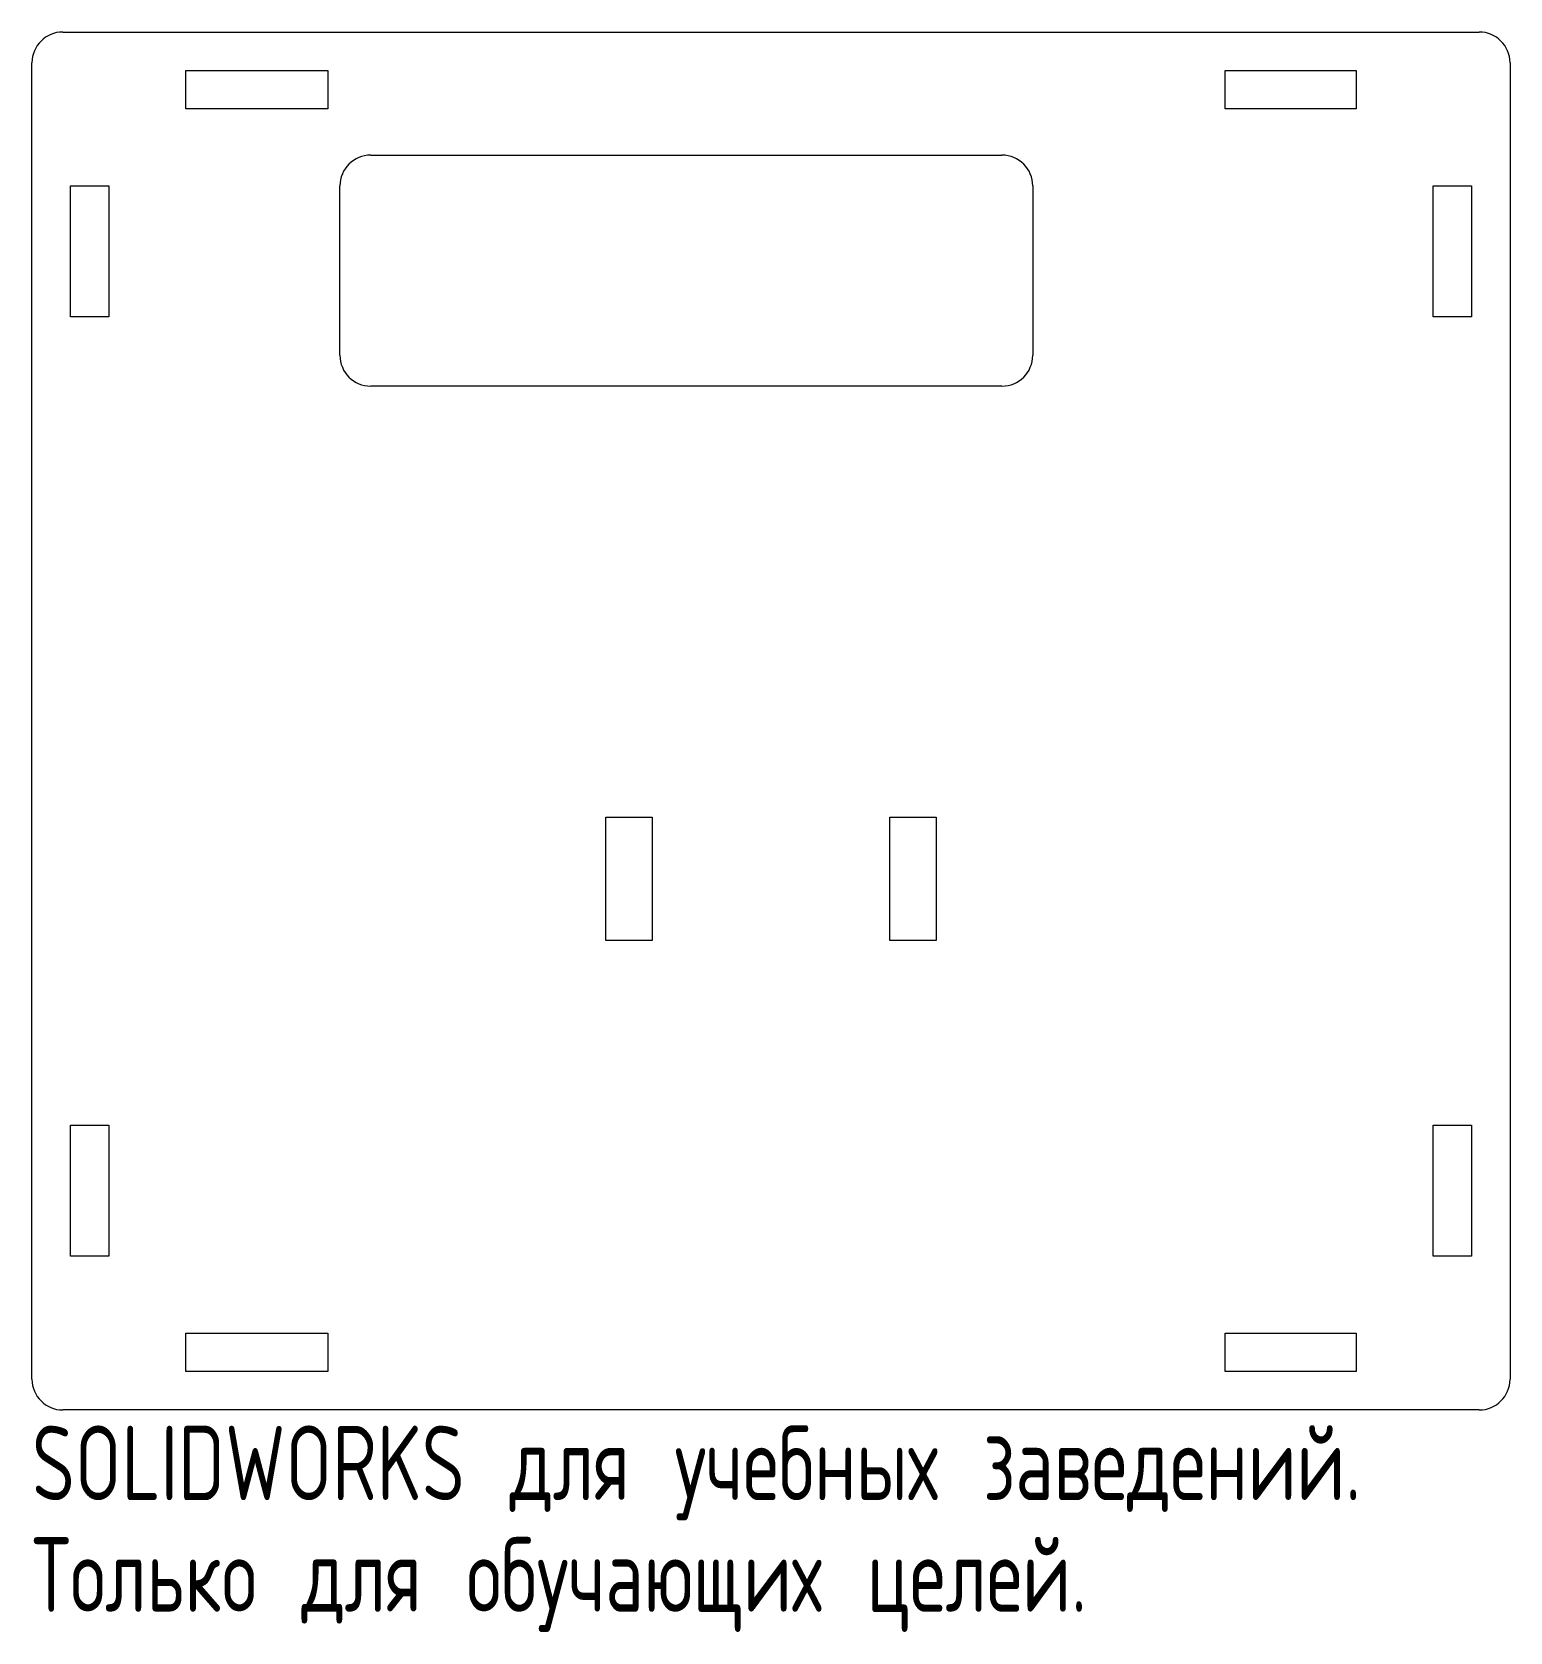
# Model space of a CAD drawing. Header units: millimetres. Extents: x -48 to 48, y -59 to 45.
import ezdxf

# ---------------------------------------------------------------- set-up
doc = ezdxf.new("R2010")
doc.units = ezdxf.units.MM
doc.styles.add('SLDTEXTSTYLE0', font='TXT', dxfattribs={"width": 0.7, "bigfont": 'bigfont'})

msp = doc.modelspace()

# ---------------------------------------------------------------- linework, layer by layer
at = {"color": 7, "linetype": 'Continuous', "lineweight": 15}
for p, q in [((-46, 45), (46, 45)), ((-48, -42.5), (-48, 43)), ((48, 43), (48, -42.5)), ((-38, 40), (-38, 42.5)), ((-38, 42.5), (-28.78, 42.5)), ((-28.78, 42.5), (-28.78, 40)), ((29.5, 42.5), (38, 42.5)), ((29.5, 40), (29.5, 42.5)), ((38, 42.5), (38, 40)), ((-28.78, 40), (-38, 40)), ((38, 40), (29.5, 40)), ((-26, 37), (15, 37)), ((-45.5, 26.5), (-45.5, 35)), ((-45.5, 35), (-43, 35)), ((-43, 35), (-43, 26.5)), ((-28, 24), (-28, 35)), ((17, 35), (17, 24)), ((43, 35), (45.5, 35)), ((43, 26.5), (43, 35)), ((45.5, 35), (45.5, 26.5)), ((-43, 26.5), (-45.5, 26.5)), ((45.5, 26.5), (43, 26.5)), ((15, 22), (-26, 22)), ((-10.72, -6), (-7.72, -6)), ((-10.72, -14), (-10.72, -6)), ((-7.72, -6), (-7.72, -14)), ((7.72, -6), (10.72, -6)), ((7.72, -14), (7.72, -6)), ((10.72, -6), (10.72, -14)), ((-7.72, -14), (-10.72, -14)), ((10.72, -14), (7.72, -14)), ((-45.5, -26), (-43, -26)), ((-45.5, -34.5), (-45.5, -26)), ((-43, -26), (-43, -34.5)), ((43, -26), (45.5, -26)), ((43, -34.5), (43, -26)), ((45.5, -26), (45.5, -34.5)), ((-43, -34.5), (-45.5, -34.5)), ((45.5, -34.5), (43, -34.5)), ((-38, -39.5), (-28.78, -39.5)), ((-38, -42), (-38, -39.5)), ((-28.78, -39.5), (-28.78, -42)), ((29.5, -39.5), (38, -39.5)), ((29.5, -42), (29.5, -39.5)), ((38, -39.5), (38, -42)), ((-28.78, -42), (-38, -42)), ((38, -42), (29.5, -42)), ((46, -44.5), (-46, -44.5))]:
    msp.add_line(p, q, dxfattribs=at)
for centre, start, end in [((-46, 43), 90, 180), ((46, 43), 0, 90), ((-26, 35), 90, 180), ((15, 35), 0, 90), ((-26, 24), 180, 270), ((15, 24), 270, 0), ((-46, -42.5), 180, 270), ((46, -42.5), 270, 0)]:
    msp.add_arc(centre, 2, start, end, dxfattribs=at)

# ---------------------------------------------------------------- texts
at = {"color": 7, "linetype": 'Continuous', "char_height": 4.83362, "attachment_point": 1, "style": 'SLDTEXTSTYLE0'}
for s, insert in [('SOLIDWORKS \\M+18474\\M+1847C\\M+18491 \\M+18485\\M+18489\\M+18475\\M+18471\\M+1847E\\M+1848D\\M+18487 \\M+18478\\M+18470\\M+18472\\M+18475\\M+18474\\M+18475\\M+1847E\\M+18479\\M+1847A.', (-48, -45.52)), ('\\M+18453\\M+18480\\M+1847C\\M+1848E\\M+1847B\\M+18480 \\M+18474\\M+1847C\\M+18491 \\M+18480\\M+18471\\M+18485\\M+18489\\M+18470\\M+18490\\M+1848B\\M+18479\\M+18487 \\M+18488\\M+18475\\M+1847C\\M+18475\\M+1847A.', (-48, -52.77))]:
    msp.add_mtext(s, dxfattribs=dict(at, insert=insert))

doc.saveas('drawing.dxf')
